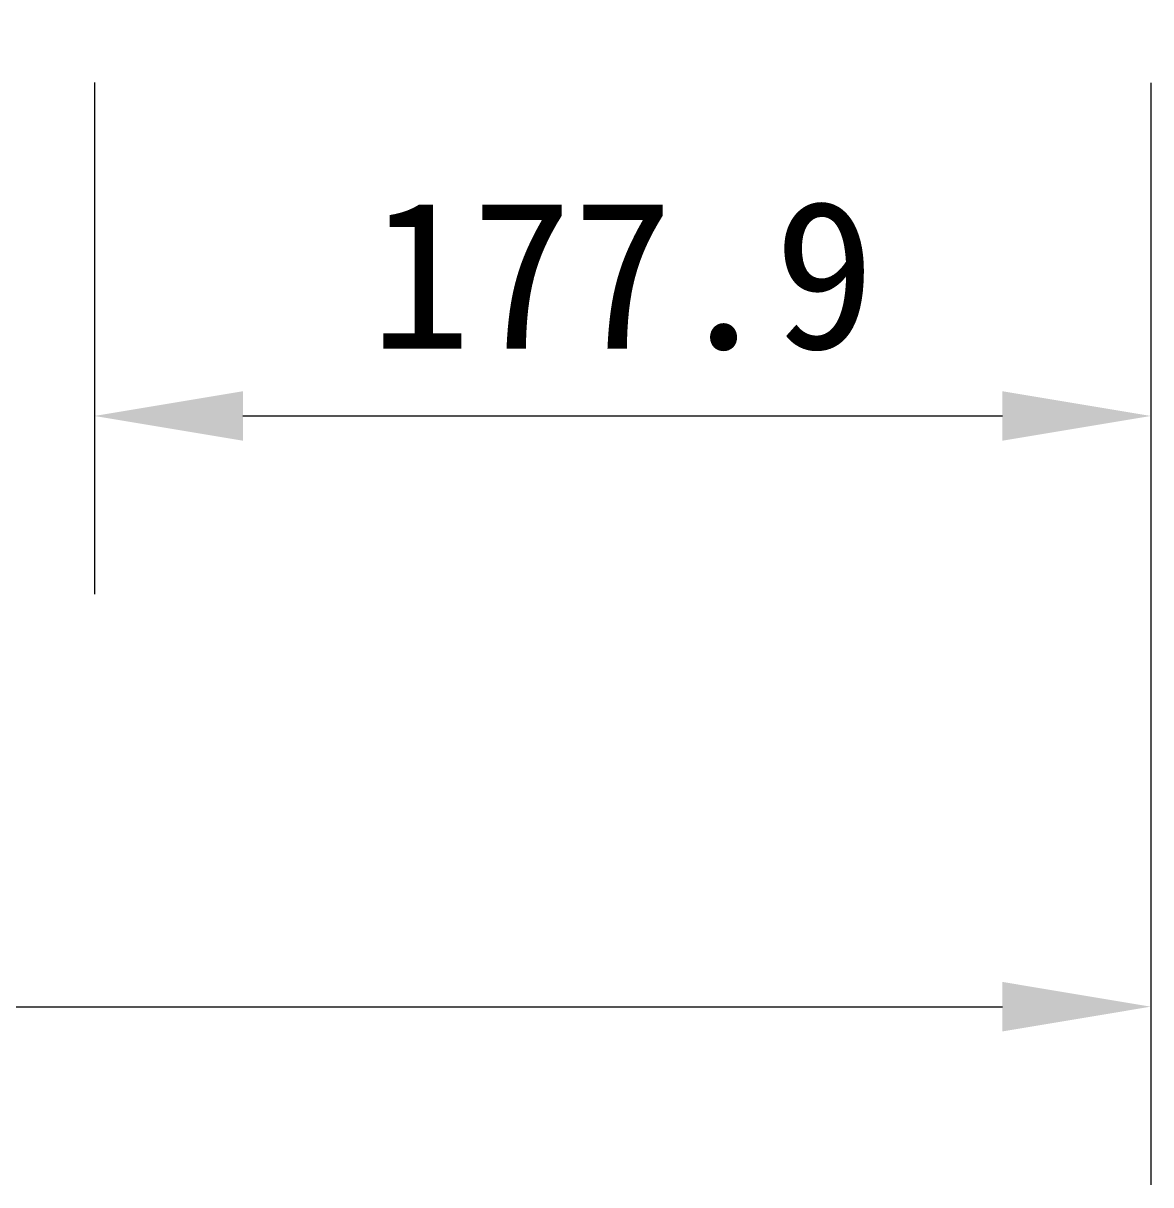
# Model space of a CAD drawing. Header units: centimetres. Extents: x 1966 to 8787, y 7398 to 12383.
# Drawn here: x 4403 to 4592.9, y 8386.1 to 8581.8 of the extents above; entities that cross this region are included whole.
import ezdxf

# ---------------------------------------------------------------- set-up
doc = ezdxf.new("R2010")
doc.units = ezdxf.units.CM
doc.header["$PDMODE"] = 35
doc.styles.add('文2.5', font='kaiu.ttf', dxfattribs={"height": 2.5})
doc.dimstyles.new('DIM2.5', dxfattribs={"dimtxt": 2.5, "dimasz": 2.5, "dimexe": 3, "dimexo": 1, "dimgap": 1, "dimtad": 1, "dimdec": 1, "dimdsep": 46, "dimtxsty": '文2.5', "dimcen": 0, "dimadec": 0, "dimazin": 0, "dimtfac": 1, "dimtdec": 1, "dimtmove": 0, "dimatfit": 3, "dimfxl": 1, "dimlwd": 15, "dimlwe": 15, "dimarcsym": 0})

# ---------------------------------------------------------------- blocks, each defined once
blk = doc.blocks.new('*D139')
at = {"color": 0, "linetype": 'Continuous', "lineweight": 15, "transparency": 16777216}
for p, q in [((4414.97, 8571.79), (4414.97, 8485.63)), ((4592.9, 8571.72), (4592.9, 8485.63)), ((4439.97, 8515.63), (4567.9, 8515.63))]:
    blk.add_line(p, q, dxfattribs=at)
at = {"color": 0, "transparency": 16777216}
for points in [[(4439.97, 8519.8), (4439.97, 8511.46), (4414.97, 8515.63)], [(4567.9, 8519.8), (4567.9, 8511.46), (4592.9, 8515.63)]]:
    blk.add_solid(points, dxfattribs=at)
at = {"layer": 'DEFPOINTS', "color": 0, "transparency": 16777216}
for p in [(4414.97, 8581.79), (4592.9, 8581.72), (4592.9, 8515.63)]:
    blk.add_point(p, dxfattribs=at)
at = {"color": 0, "transparency": 16777216, "insert": (4503.93, 8539.25), "char_height": 25, "attachment_point": 5, "style": '文2.5'}
blk.add_mtext('177.9', dxfattribs=at)
blk = doc.blocks.new('*D140')
at = {"color": 0, "linetype": 'Continuous', "lineweight": 15, "transparency": 16777216}
for p, q in [((2322.97, 8571.79), (2322.97, 8386.13)), ((4592.9, 8571.72), (4592.9, 8386.13)), ((2347.97, 8416.13), (4567.9, 8416.13))]:
    blk.add_line(p, q, dxfattribs=at)
at = {"color": 0, "transparency": 16777216}
for points in [[(2347.97, 8420.3), (2347.97, 8411.96), (2322.97, 8416.13)], [(4567.9, 8420.3), (4567.9, 8411.96), (4592.9, 8416.13)]]:
    blk.add_solid(points, dxfattribs=at)
at = {"layer": 'DEFPOINTS', "color": 0, "transparency": 16777216}
for p in [(2322.97, 8581.79), (4592.9, 8581.72), (4592.9, 8416.13)]:
    blk.add_point(p, dxfattribs=at)
at = {"color": 0, "transparency": 16777216, "insert": (3457.26, 8439.75), "char_height": 25, "attachment_point": 5, "style": '文2.5'}
blk.add_mtext('2269.9', dxfattribs=at)

msp = doc.modelspace()

# ---------------------------------------------------------------- dimensions: what is measured, and where the dimension line sits
dim = msp.add_linear_dim(base=(4592.9, 8416.13), p1=(2322.97, 8581.79), p2=(4592.9, 8581.72), dimstyle='DIM2.5')
dim.commit()
dim.dimension.update_dxf_attribs({"geometry": '*D140', "text_midpoint": (3457.26, 8416.13), "dimtype": 160})
dim = msp.add_linear_dim(base=(4592.9, 8515.63), p1=(4414.97, 8581.79), p2=(4592.9, 8581.72), dimstyle='DIM2.5')
dim.commit()
dim.dimension.update_dxf_attribs({"geometry": '*D139', "text_midpoint": (4503.93, 8539.25)})

doc.saveas('drawing.dxf')
